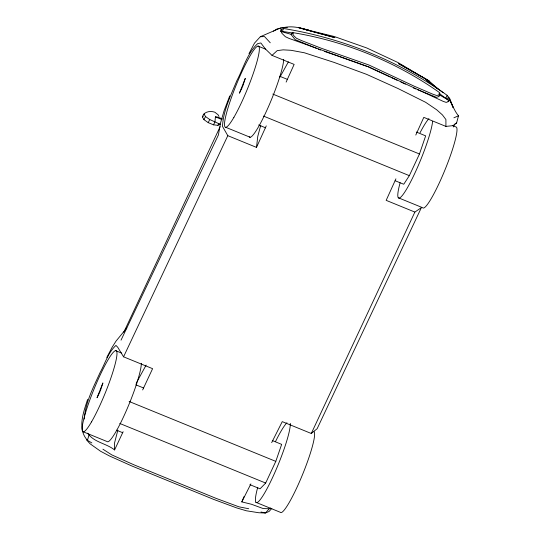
<?xml version="1.0" encoding="UTF-8"?>
<svg xmlns="http://www.w3.org/2000/svg" width="540" height="540" viewBox="0 0 540 540"><rect width="100%" height="100%" fill="white"/><g stroke="black" fill="none" stroke-linecap="round" stroke-linejoin="round"><path stroke-width="0.81" d="M222.318 118.854L217.985 117.153L215.413 116.849L214.981 121.662L213.584 124.841L208.224 122.654L203.931 119.624L202.345 116.91C203.816 111.537 210.276 110.606 214.859 112.225L218.066 114.764L218.997 116.357M448.092 101.547L448.247 99.981L439.736 95.047L438.433 96.707L436.462 97.342L417.326 89.559M286.126 82.087L294.138 64.409L272.018 55.377L265.498 49.059L260.847 42.977L257.675 43.619C247.091 53.467 243.432 68.29 236.81 80.757C230.789 95.479 223.344 110.248 222.487 126.401L227.806 135.668L256.507 147.393L257.776 136.337L260.746 125.287M84.24 419.101C85.421 402.455 93.285 387.43 100.103 372.526C105.118 363.481 108.115 352.499 115.952 345.425L117.72 347.227L123.566 356.819L152.597 368.671L142.655 389.941M117.848 430.151L114.386 443.59L114.595 449.935C106.265 443.266 93.778 442.415 87.649 433.154M415.787 135.041L423.799 117.369L445.925 126.407L452.993 125.644L456.617 122.938L458.487 115.803C453.377 109.728 451.575 101.777 447.188 95.337C398.736 60.791 342.279 38.036 283.581 28.512L280.746 29.673L281.88 33.278L285.37 36.707L289.096 38.434L368.766 66.866L443.192 101.372L446.189 102.397L448.814 101.466L449.084 98.428L453.229 107.737L449.408 97.713M91.841 442.935L87.439 440.303L88.972 435.139M87.615 399.418C83.484 412.195 77.024 428.841 87.439 440.303M100.379 390.731L102.904 382.941L97.025 397.751L100.123 391.507M242.507 86.947L245.288 78.374L239.409 93.191L242.163 87.642M395.165 180.745L403.745 184.248L409.34 175.655L419.472 153.988L425.662 135.857L416.3 132.03M249.912 484.67L260.057 488.815L265.666 483.05L275.798 461.376L281.651 444.373L272.288 440.546M229.73 95.931L224.08 110.734L220.523 123.012L218.396 135.007L121.034 340.153M213.584 124.841L217.964 125.354L218.747 123.444M270.553 508.019L269.231 508.768L263.142 508.552L251.357 504.225L241.812 501.896L244.04 496.544M280.699 31.361L282.353 31.388L283.581 28.512M280.962 30.746L281.752 28.924M256.507 147.393L266.26 125.881M395.921 178.841L386.168 200.353L414.869 212.078L421.376 207.63L317.162 428.686L311.29 433.492L282.258 421.632L271.674 442.638M220.144 126.684L123.815 332.201M114.595 449.935L123.12 431.703M439.236 96.106L439.736 95.047M414.869 212.078L311.29 433.492M123.566 356.819L227.806 135.668M208.224 122.654L209.729 119.522L205.517 116.552L203.958 113.893M448.416 96.991L447.235 99.38L439.02 93.292M241.812 501.896L250.884 483.887M445.77 98.132L447.188 95.337M203.931 119.624L205.517 116.552M248.994 53.669L254.502 43.099L260.334 36.72L281.246 27.628L287.327 27.695M106.785 357.48L112.064 347.382L116.006 341.138L126.833 327.962M453.263 126.981L454.795 124.133L456.617 122.938M136.161 383.272L146.131 365.081M279.841 77.281L288.374 61.87M291.134 34.31L292.599 32.582C344.79 41.067 396.36 61.985 439.513 92.59L439.87 93.407L438.629 95.02L436.664 95.526L432.378 94.014L414.335 86.258L368.955 65.023L321.118 48.181L301.428 40.527L296.359 38.212L294.017 35.95L292.072 33.041L292.599 32.582M271.836 508.383L269.116 511.448L265.43 513L258.91 512.757L246.314 510.773L236.608 507.884L213.624 499.379L131.672 465.905L109.391 455.922L100.528 451.224L90.072 443.792L86.508 439.877M269.231 508.768L265.43 513L260.975 512.014M272.018 55.377L277.223 50.625L283.149 49.849L291.013 50.288L304.405 52.785L334.085 62.404L366.525 74.324L397.926 88.486L425.655 102.31L436.705 109.796L442.429 114.912L445.912 119.529L445.925 126.407M202.345 116.91L203.492 116.006M217.964 125.354L219.685 123.998M273.422 31.205L276.959 28.978L281.029 28.154M453.904 117.788L458.487 115.803M282.656 27.824C291.87 25.38 301.3 27.932 310.129 30.672L304.378 29.207L334.159 36.477L366.795 47.986L398 62.559L428.909 80.825L438.642 89.498L426.296 79.947L443.03 92.576M260.334 36.72L264.519 36.578L270.263 42.782M282.353 31.388L293.672 33.197M248.704 508.741L238.964 506.831L215.98 498.326L134.028 464.852L111.746 454.869L102.911 449.192M313.038 31.752L334.922 37.645L298.809 27.689L312.228 31.529M280.868 31.509L290.831 34.229L295.164 39.629L316.717 48.465M324.297 51.354L335.698 55.289M336.494 55.573L367.45 66.596M413.539 88.047L415.814 88.952M258.046 46.102L265.653 49.208M452.702 125.624L456.502 127.177A43.808 5.94 -67.8 0 1 443.765 172.807A43.808 5.94 -67.8 0 1 422.624 207.698L398.291 197.762M279.767 76.268L287.57 79.454M272.801 94.075L419.472 153.988M263.453 116.066L409.34 175.655M258.633 124.976L265.653 127.845M209.729 119.522L220.617 124.49M225.815 127.325L250.148 137.261M115.661 350.663L121.743 353.147M135.756 384.784L143.559 387.97M129.128 401.47L275.798 461.376M119.779 423.461L265.666 483.05M116.505 430.178L122.749 432.729M83.43 431.885L107.764 441.821A43.808 5.94 -67.8 0 0 127.352 408.294A43.808 5.94 -67.8 0 0 141.332 363.326M255.906 502.322L280.24 512.258A43.808 5.94 -67.8 0 0 301.381 477.367A43.808 5.94 -67.8 0 0 314.118 431.737M318.229 49.099L320.504 50.045M215.413 116.849L221.967 119.61M368.246 66.879L390.251 77.072M391.77 77.773L397.082 80.237M400.856 81.999L405.331 84.132M283.709 59.36A43.808 5.94 -67.8 0 1 267.901 107.953A43.808 5.94 -67.8 0 1 249.23 136.775M290.257 423.34A43.808 5.94 -67.8 0 1 268.9 485.109A43.808 5.94 -67.8 0 1 257.735 487.316M275.589 441.403A43.808 5.94 -67.8 0 1 286.943 422.752M432.587 121.5A43.808 5.94 -67.8 0 1 409.82 183.377A43.808 5.94 -67.8 0 1 400.12 182.75M420.059 132.719A43.808 5.94 -67.8 0 1 428.922 118.618M428.909 80.825L398.77 63.727L428.909 80.825M233.894 117.342A43.808 5.94 -67.8 0 0 259.362 48.296A43.808 5.94 -67.8 0 0 232.531 94.5A43.808 5.94 -67.8 0 0 233.894 117.342M91.503 421.902A43.808 5.94 -67.8 0 0 116.978 352.856A43.808 5.94 -67.8 0 0 90.146 399.06A43.808 5.94 -67.8 0 0 91.503 421.902"/></g></svg>
